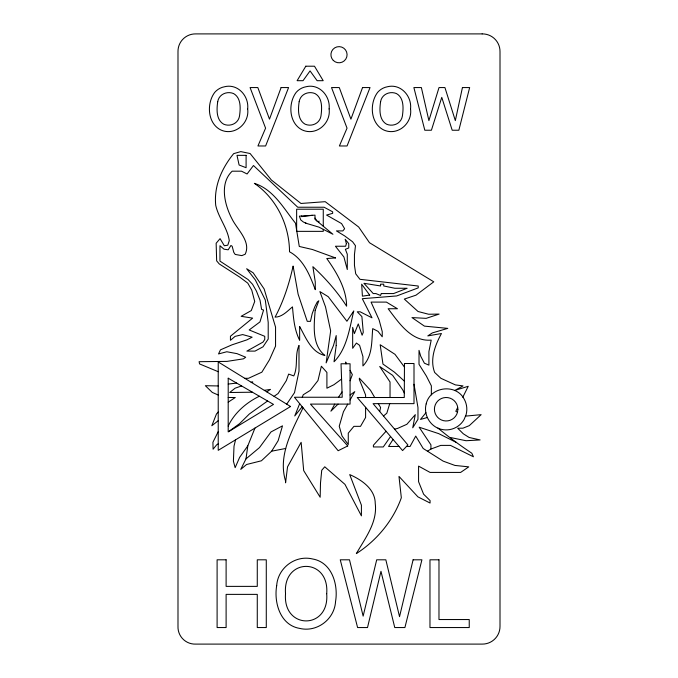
<?xml version="1.0" encoding="UTF-8"?>
<svg xmlns="http://www.w3.org/2000/svg" width="678" height="678" viewBox="0 0 678 678"><rect width="100%" height="100%" fill="white"/><g stroke="black" fill="none" stroke-linecap="round" stroke-linejoin="round"><path stroke-width="1.02" d="M245.995 458.87L259.454 447.624L271.005 431.937L282.497 425.843L278.141 440.683L271.632 451.192L261.42 460.786L246.597 464.498L240.758 469.371L245.995 458.87L247.809 445.844L254.962 428.072M303.041 407.783C292.235 430.352 277.675 455.345 285.557 481.041L285.557 482.829L287.54 466.854L301.151 442.31L303.685 470.6L320.16 497.237L320.499 483.007L321.736 470.269L324.754 466.795L344.966 484.372L361.408 515.856L361.408 505.169L349.712 474.583C361.569 479.77 375.205 489.041 375.239 503.44C377.654 522.263 365.171 538.205 356.348 553.595C376.68 540.552 393.206 520.645 401.334 497.762L398.978 476.414L417.928 496.864L430.072 503.034L430.072 500.542L423.597 494.186L418.572 481.668L418.572 466.117L430.072 472.422L460.633 472.422L468.761 466.862L454.904 465.422L443.149 461.125L423.174 448.48L415.733 436.081L410.08 446.463L406.469 446.463M379.722 411.529L380.587 407.495L378.332 403.647M318.711 222.426L319.033 221.087M235.554 439.827L234.012 446.158L233.401 461.15L235.147 467.684L239.631 457.37L247.809 445.844M389.731 403.647L386.824 413.182L383.502 416.021M350.068 380.807L352.348 374.637L350.068 370.341M228.189 426.098C234.351 412.919 246.445 402.461 259.369 396.24M299.676 403.664L294.744 415.953L302.185 406.741M302.252 397.249L303.252 394.749L310.219 390.426L317.965 380.578L321.372 366.23L326.906 372.434L326.906 388.206L333.94 384.706L341.576 379.078M457.667 407.554L455.811 411.3L457.506 412.148M462.786 397.24L468.235 386.282L454.836 390.409L463.049 385.909L455.413 384.909L440.937 378.324L434.657 372.459C429.606 359.306 435.123 345.153 441.454 333.517L427.81 335.898L432.327 332.915L447.768 328.381L424.42 326.126L411.987 317.584L426.148 318.355L439.115 314.092L428.606 314.245L418.055 311.507L404.317 299.083L415.995 295.176L433.776 281.819L369.502 242.732L358.67 227.003L325.211 201.68L300.964 203.468L271.361 179.975L250.114 153.525L240.792 151.609L233.664 153.652C221.731 168.288 213.765 186.204 215.731 205.375C218.511 217.799 227.494 228.096 229.283 240.639L227.783 245.216L224.316 245.733L220.07 238.648L216.146 243.266L216.655 260.861L219.231 263.92L239.656 277.065L247.792 283.15L251.75 290.133L254.716 301.456L251.292 310.566L241.131 316.321L252.631 318.126L230.435 336.254L230.452 340.28L235.105 336.373L242.673 334.576L252.148 337.186L246.945 339.848L231.986 344.839L220.477 349.848L218.519 353.941L226.799 351.755L237.012 353.645L245.699 357.238L243.444 358.84L227.02 361.391L199.103 361.696L199.552 363.916L218.223 371.705M218.223 431.649L212.917 442.276L213.087 449.209L216.689 444.785L218.223 443.853M334.779 404.096L330.898 411.173L338.068 404.096M338.534 397.249L342.043 391.918M347.763 404.096L343.449 411.741L339.237 426.208L342.059 436.039L348.272 444.556L348.272 433.166L353.908 426.343L360.518 426.343L365.595 417.479L365.595 407.292M350.068 400.003L354.78 391.647L350.068 395.003M393.045 439.42L388.57 446.463L399.071 446.463M390.562 436.513L383.282 446.955L373.4 446.955L373.4 445.234L386.062 431.242M425.937 412.741L420.487 419.436L427.386 417.495M218.223 412.055L216.477 413.944L211.824 425.725L218.223 420.707M229.003 431.327L239.597 423.623L249.301 414.038L267.59 400.995M286.709 404.147L294.515 392.647L298.998 371.23L298.998 345.449C294.523 355.077 298.362 366.264 293.794 375.909L288.642 374.095L286.336 380.612L278.107 393.494L274.082 396.359M266.81 391.876L270.471 389.384L264.327 390.342M228.198 402.173L235.266 397.52L228.206 397.486M427.462 451.192L430.928 449.056L440.751 445.395L450.48 445.395L473.43 456.777L471.812 453.218C460.091 445.378 448.607 437.013 437.903 428.004M241.597 385.952L235.147 388.163L229.673 392.511L252.402 392.206M251.614 382.511L252.852 382.087L251.106 382.189M394.545 429.123L397.478 428.471L406.868 424.292L415.283 414.656L412.733 427.793L417.97 419.326L417.97 407.546L414.004 384.265M218.223 385.952L205.349 385.706L212.29 392.418L218.223 395.028M271.632 451.192L285.667 448.472M228.206 384.07L236.639 383.087M244.809 378.316L248.436 378.316L261.844 372.188L269.454 359.815L275.556 346.077L275.556 327.127L264.157 288.964L253.14 272.785L246.656 268.742L255.36 279.989L265.301 300.04L268.208 322.389L268.208 339.068L263.005 346.822L255.03 351.102L246.885 351.102L263.005 342.093L264.742 339.466L264.742 336.313L249.173 329.966L259.954 321.923L263.564 310.075L261.589 309.388L260.038 300.193L256.394 291.015L252.563 284.294L248.131 279.59L219.96 261.115L219.96 245.716L224.003 249.19L228.189 249.809L230.935 245.478L232.147 246.25L233.783 252.36L235.198 254.428L241.826 255.623L245.173 254.233C251.352 241.487 237.037 229.35 232.037 218.96C224.672 205.061 219.223 183.458 232.164 171.187L241.495 171.187L247.08 173.975L253.47 165.517L297.744 207.231L324.084 207.231L332.661 211.833L332.661 213.341L326.567 215.053L341.568 223.571L344.627 228.732L342.856 230.91L336.458 230.91L344.653 235.91L352.611 241.783L355.475 245.741L354.441 254.725L354.441 265.251L355.721 273.827L359.967 279.311L418.233 286.023L418.233 287.879L396.723 295.939L362.289 298.693L372.019 317.838L360.162 311.812L357.255 311.812L361.891 316.584L363.272 332.288L362.111 335.229L358.272 323.914L354.391 333.627L352.662 327.355L352.662 348.314L356.399 343.06L359.594 345.331L362.933 356.603L362.933 365.951C372.739 355.789 371.527 341.526 372.714 328.627L378.044 331.373L382.248 336.796L382.248 331.652L379.112 319.931L371.069 302.1L386.401 302.1L397.435 308.744L388.147 308.744C398.783 322.618 411.19 341.831 431.2 340.11L428.911 351.585L428.911 365.137L424.386 363.196L420.724 356.221L419.012 350.356L419.012 364.323L426.377 376.044L431.361 385.85L431.361 394.842M450.862 437.615L466.066 440.725L480.117 439.937L469.125 437.471L463.311 433.793L457.692 428.233L462.938 428.191L469.295 425.64L481.151 414.656L465.481 416.131M305.354 223.062L318.991 227.147L332.932 234.274L314.999 219.341L314.999 215.146L299.371 216.155L300.761 219.935L303.354 222.003L306.558 223.418M456.608 442.573L438.7 433.632L419.148 427.199L430.928 444.844L430.928 449.056M404.368 381.112L394.435 372.154L382.96 364.069L380.18 344.746L394.994 354.331L404.452 367.069M314.999 218.087L316.965 220.977M374.722 397.503L370.468 390.231L359.365 378.163L359.365 379.511L365.595 394.969L365.595 397.503M346.577 363.764L345.644 362.01L345.644 363.764M404.3 393.121L402.774 389.935L392.613 375.315L379.714 366.501L390.036 381.985L390.036 397.503M312.389 215.307L301.591 216.629L301.591 215.985M323.262 226.223L323.262 209.205L296.642 209.205L296.642 231.359L323.262 231.359L323.262 229.334M228.215 378.205L228.189 431.92L273.497 404.41L228.215 378.205M404.469 363.51L404.274 397.503L357.221 397.503L402.588 450.582L407.893 444.954L373.078 403.647L414.004 403.647L414.004 363.51L404.469 363.51M326.703 593.699C329.644 629.981 282.616 629.947 285.531 593.699C282.523 557.265 329.703 557.333 326.703 593.699M247.673 108.921C249.674 123.532 234.52 136.371 220.697 129.905C207.383 123.227 206.443 103.209 214.799 92.301A17.009 17.009 0 0 1 224.562 86.75C237.825 83.377 249.123 96.115 247.673 108.921M329.118 108.921C331.118 123.532 315.965 136.371 302.142 129.905C288.828 123.227 287.887 103.209 296.244 92.301A17.009 17.009 0 0 1 306.007 86.75C319.27 83.377 330.559 96.115 329.118 108.921M410.554 108.921C412.563 123.532 397.41 136.371 383.587 129.905C370.273 123.227 369.332 103.209 377.688 92.301A17.009 17.009 0 0 1 387.443 86.75C400.706 83.377 412.004 96.115 410.554 108.921M276.683 585.665C273.793 602.64 280.234 625.099 299.566 628.379C316.931 632.625 334.517 619.302 335.551 601.539C338.432 584.589 331.906 562.316 312.668 558.994C295.328 554.697 277.811 567.961 276.683 585.665M217.723 101.692C216.613 109.234 216.053 119.828 223.681 124.193C230.266 127.04 238.334 123.464 239.504 116.065C240.571 108.548 241.266 97.886 233.588 93.572C227.003 90.81 218.892 94.259 217.723 101.692M299.159 101.692C298.057 109.234 297.489 119.828 305.117 124.193C311.711 127.04 319.77 123.464 320.948 116.065C322.008 108.548 322.703 97.886 315.033 93.572C308.448 90.81 300.329 94.259 299.159 101.692M315.168 310.431C314.016 325.457 311.685 344.755 324.838 355.442C311.414 352.501 305.651 337.39 299.642 326.499L299.642 340.254C294.371 329.94 293.472 318.228 292.481 306.88C287.421 311.083 282.124 317.067 275.065 317.135C283.531 301.379 289.252 283.599 293.099 266.056L298.117 294.201L307.244 321.347L310.456 321.347L312.219 313.575L314.846 306.676L317.279 301.939L318.821 300.795L315.168 310.431M380.604 101.692C379.494 109.234 378.934 119.828 386.562 124.193C393.155 127.04 401.215 123.464 402.385 116.065C403.452 108.548 404.147 97.886 396.469 93.572C389.892 90.81 381.773 94.259 380.604 101.692M426.182 403.885C423.25 414.555 430.098 426.411 440.802 429.208A20.671 20.671 0 0 0 464.057 419.572L466.125 414.589A20.671 20.671 0 0 0 464.057 398.901C455.828 383.248 430.081 386.638 426.182 403.885M457.887 409.232L457.489 412.275A11.738 11.738 0 0 1 439.42 418.851A11.738 11.738 0 0 1 439.42 399.622A11.738 11.738 0 0 1 457.489 406.198L457.887 409.232M336.203 345.517L334.025 361.789C347.068 348.602 349.509 328.338 353.772 310.948L346.924 321.262L328.237 296.701L319.88 291.582L325.525 306.939L330.661 330.932L326.143 362.891L333.474 345.517L336.203 335.568L336.203 345.517M462.43 87.564L455.328 120.608L444.938 87.564L439.013 87.564L428.894 120.608L421.369 87.564L413.877 87.564L424.809 130.235L431.411 130.235L441.768 97.344L452.192 130.235L458.845 130.235L469.651 87.564L462.43 87.564M413.097 559.808L399.537 616.675L385.841 559.808L376.697 559.808L363.137 616.124L349.492 559.808L340.254 559.808L357.594 627.548L367.51 627.548L380.977 571.317L394.757 627.548L404.902 627.548L421.919 559.808L413.097 559.808M346.39 243.639L345.627 246.241L335.432 246.241L343.907 256.962L347.289 269.539L347.289 254.199L345.373 249.301L348.755 247.979L348.755 243.605L345.17 239.266L346.39 243.639M281.099 87.564L269.488 119.159L257.835 87.564L250.08 87.564L265.59 128.167L257.945 145.973L265.623 145.973L288.582 87.564L281.099 87.564M362.544 87.564L350.924 119.159L339.28 87.564L331.525 87.564L347.034 128.167L339.39 145.973L347.068 145.973L370.027 87.564L362.544 87.564M381.316 293.566L380.519 295.472L375.9 293.566L373.239 293.566L363.925 283.302L380.57 285.963L380.57 284.184L383.723 284.184L383.723 285.963L394.808 288.26L407.147 288.26L393.579 293.566L381.316 293.566M305.812 66.207L297.108 80.69L303.024 80.69L310.058 70.91L317.118 80.69L323.194 80.69L314.482 66.207L305.812 66.207M290.548 406.52L218.223 450.328L218.223 361.95L290.548 406.52M347.763 445.946L338.144 450.726L294.43 397.249L342.229 397.249L341.026 363.764L350.068 363.764L350.068 404.096L310.456 404.096L347.763 445.946M369.671 295.083L362.416 296.167L361.662 284.184L369.671 295.083M335.508 257.92L326.762 258.513C336.483 272.132 346.585 289.006 346.602 306.168C337.22 291.642 325.61 278.429 312.872 266.666L315.27 281.946L315.27 289.659C309.931 275.446 303.591 259.335 289.523 251.784C289.337 225.104 276.531 198.501 254.352 183.34C273.581 189.442 283.616 208.417 295.506 223.206L299.269 246.453L312.431 249.512L335.508 257.92M482.143 33.9L195.857 33.9A17.442 17.442 0 0 0 177.992 51.774L177.992 626.226A17.111 17.111 0 0 0 195.857 644.1L482.143 644.1A17.611 17.611 0 0 0 500.008 626.226L500.008 51.774A17.552 17.552 0 0 0 482.143 33.9M246.097 155.355L236.995 155.355L239.105 165.008L246.097 167.712L246.097 155.355M226.113 559.808L217.104 559.808L217.104 627.548L226.113 627.548L226.113 594.377L257.276 594.377L257.276 627.548L266.284 627.548L266.284 559.808L257.276 559.808L257.276 586.377L226.113 586.377L226.113 559.808M438.98 559.808L429.971 559.808L429.971 627.548L469.235 627.548L469.235 619.539L438.98 619.539L438.98 559.808M333.288 60.427A8.077 8.077 0 0 0 346.805 56.808A8.077 8.077 0 0 0 336.907 46.909A8.077 8.077 0 0 0 333.288 60.427"/></g></svg>
